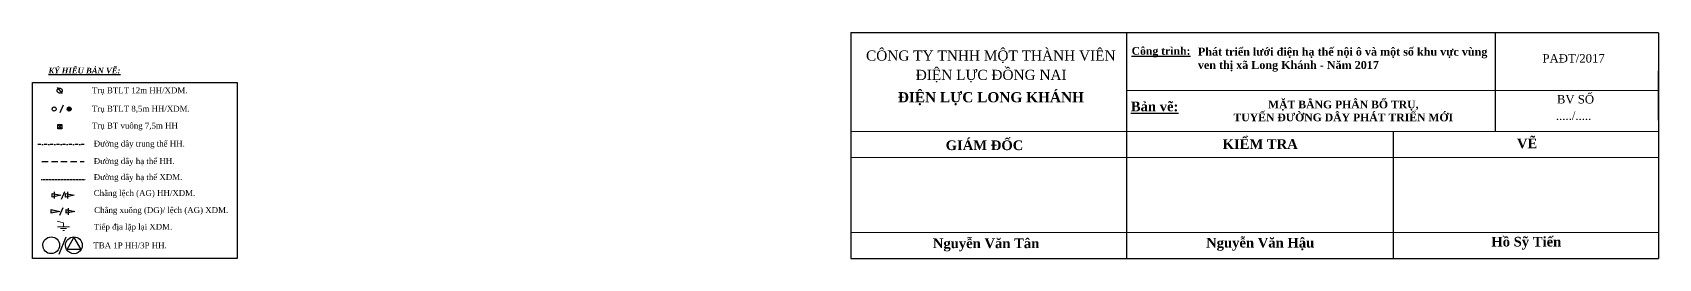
# Model space of a CAD drawing. Header units: metres. Extents: x 429925 to 893472, y 1245258 to 2552490.
# Drawn here: x 881865 to 882677, y 2551704 to 2551817 of the extents above; entities that cross this region are included whole.
import ezdxf

# ---------------------------------------------------------------- set-up
doc = ezdxf.new("R2010")
doc.units = ezdxf.units.M
for name, pattern in [('DASHDOT', [1, 0.5, -0.25, 0, -0.25]), ('DASHED', [0.75, 0.5, -0.25]), ('HIDDEN2', [4.7625, 3.175, -1.5875])]:
    doc.linetypes.add(name, pattern=pattern)
for name, color, linetype in [('Chu', 5, 'Continuous'), ('CONNECTOR', 7, 'Continuous'), ('Nen', 7, 'Continuous')]:
    doc.layers.add(name, color=color, linetype=linetype)
doc.layers.add('Day 22kV', color=1, linetype='Continuous', lineweight=15)
doc.layers.add('duong bao', color=3, linetype='Continuous', lineweight=13)
doc.layers.add('PointCheckModelLayout', color=9, linetype='Continuous', plot=False)
doc.styles.get("Standard").update_dxf_attribs({"font": 'arial.ttf'})
doc.styles.add('VN', font='VTIMESN.TTF')

# ---------------------------------------------------------------- blocks, each defined once
blk = doc.blocks.new('A$C4AE13D6C')
at = {"color": 7, "linetype": 'Continuous'}
for p, q in [((6.3, 1.93), (0.25, 1.93)), ((1.77, 1.03), (4.78, 1.03)), ((2.81, 0), (3.74, 0))]:
    blk.add_line(p, q, dxfattribs=at)
blk.add_lwpolyline([(0, 4.76), (3.25, 3.82), (3.25, 1.93)], dxfattribs=at)

msp = doc.modelspace()

# ---------------------------------------------------------------- hatches: boundary and pattern name
at = {"layer": 'duong bao', "ltscale": 2}
msp.add_hatch(color=256, dxfattribs=at).paths.add_polyline_path([(881883.04, 2551779.92), (881882.8, 2551779.94), (881882.51, 2551779.87), (881882.25, 2551779.72), (881882.07, 2551779.5), (881881.95, 2551779.25), (881881.88, 2551778.98), (881881.92, 2551778.72), (881882.01, 2551778.43), (881882.17, 2551778.23), (881882.41, 2551778.04), (881882.68, 2551777.94), (881882.93, 2551777.93), (881883.24, 2551777.99), (881883.5, 2551778.15), (881883.68, 2551778.34), (881883.8, 2551778.61), (881883.87, 2551778.86), (881883.83, 2551779.15), (881883.74, 2551779.4), (881883.58, 2551779.64), (881883.34, 2551779.82)])
h = msp.add_hatch(color=256, dxfattribs=at)
h.paths.add_polyline_path([(881878.21, 2551727.67), (881873.81, 2551728.61), (881873.81, 2551726.72)])
h.paths.add_polyline_path([(881882.54, 2551728.34), (881881.28, 2551728.61), (881881.28, 2551726.72), (881882.54, 2551726.99)])
h.paths.add_polyline_path([(881885.68, 2551727.67), (881882.54, 2551728.34), (881882.54, 2551726.99)])

# ---------------------------------------------------------------- linework, layer by layer
at = {"color": 0}
for p, q in [((882411.54, 2551704.1), (882411.54, 2551817)), ((882595.78, 2551767.68), (882595.78, 2551817)), ((882544.9, 2551704.1), (882544.9, 2551767.68))]:
    msp.add_line(p, q, dxfattribs=at)
at = {"color": 7, "linetype": 'Continuous'}
for p, q in [((881876.83, 2551789.64), (881879.36, 2551786.67)), ((881878.38, 2551777.2), (881879.97, 2551780.99)), ((881879.19, 2551771.16), (881877.14, 2551769.02)), ((881877.14, 2551769.02), (881877.14, 2551771.16)), ((881877.14, 2551771.16), (881879.19, 2551769.02)), ((881875.56, 2551734.06), (881875.56, 2551737.47)), ((881879.07, 2551733.87), (881880.66, 2551737.66)), ((881882.21, 2551734.06), (881882.21, 2551737.47)), ((881878.21, 2551725.77), (881879.79, 2551729.56)), ((881882.54, 2551725.96), (881882.54, 2551729.37)), ((881877.77, 2551706.31), (881881.42, 2551715.01))]:
    msp.add_line(p, q, dxfattribs=at)
at = {"color": 7, "linetype": 'DASHED'}
msp.add_line((881868.88, 2551743.64), (881890.8, 2551743.64), dxfattribs=at)
at = {"color": 7, "linetype": 'Continuous'}
for points in [[(881864.53, 2551792.26), (881966.86, 2551792.26), (881966.86, 2551704.1), (881864.53, 2551704.1)], [(881878.64, 2551789.27), (881878.9, 2551789.08), (881879.16, 2551788.8), (881879.3, 2551788.51), (881879.36, 2551788.14), (881879.3, 2551787.75), (881879.17, 2551787.47), (881878.93, 2551787.19), (881878.61, 2551787), (881878.3, 2551786.91), (881877.92, 2551786.93), (881877.6, 2551787), (881877.31, 2551787.21), (881877.08, 2551787.47), (881876.91, 2551787.77), (881876.85, 2551788.15), (881876.9, 2551788.51), (881877.03, 2551788.79), (881877.28, 2551789.09), (881877.6, 2551789.29), (881877.95, 2551789.36), (881878.29, 2551789.36)], [(881876.36, 2551778.86), (881876.29, 2551778.61), (881876.17, 2551778.34), (881875.99, 2551778.15), (881875.73, 2551777.99), (881875.42, 2551777.93), (881875.17, 2551777.94), (881874.9, 2551778.04), (881874.66, 2551778.23), (881874.5, 2551778.43), (881874.41, 2551778.72), (881874.37, 2551778.98), (881874.44, 2551779.25), (881874.56, 2551779.5), (881874.74, 2551779.72), (881875, 2551779.87), (881875.29, 2551779.94), (881875.53, 2551779.92), (881875.83, 2551779.82), (881876.07, 2551779.64), (881876.23, 2551779.4), (881876.32, 2551779.15)], [(881883.87, 2551778.86), (881883.8, 2551778.61), (881883.68, 2551778.34), (881883.5, 2551778.15), (881883.24, 2551777.99), (881882.93, 2551777.93), (881882.68, 2551777.94), (881882.41, 2551778.04), (881882.17, 2551778.23), (881882.01, 2551778.43), (881881.92, 2551778.72), (881881.88, 2551778.98), (881881.95, 2551779.25), (881882.07, 2551779.5), (881882.25, 2551779.72), (881882.51, 2551779.87), (881882.8, 2551779.94), (881883.04, 2551779.92), (881883.34, 2551779.82), (881883.58, 2551779.64), (881883.74, 2551779.4), (881883.83, 2551779.15)], [(881877.14, 2551771.16), (881879.19, 2551771.16), (881879.19, 2551769.02), (881877.14, 2551769.02)], [(881874.31, 2551736.71), (881878.71, 2551735.76), (881874.31, 2551734.82)], [(881880.96, 2551736.71), (881885.35, 2551735.76), (881880.96, 2551734.82)], [(881873.81, 2551728.61), (881878.21, 2551727.67), (881873.81, 2551726.72)], [(881881.28, 2551728.61), (881885.68, 2551727.67), (881881.28, 2551726.72)], [(881881.77, 2551708.68), (881885.23, 2551714.67), (881888.69, 2551708.68)]]:
    msp.add_lwpolyline(points, close=True, dxfattribs=at)
for points in [[(881869.68, 2551710.71, -1), (881878.07, 2551710.74, -1)], [(881881.01, 2551710.71, -1), (881889.41, 2551710.74, -1)]]:
    msp.add_lwpolyline(points, format="xyb", close=True, dxfattribs=at)
at = {"layer": 'CONNECTOR', "linetype": 'DASHDOT', "ltscale": 3}
msp.add_line((881890.38, 2551761.13), (881866.55, 2551761.13), dxfattribs=at)
at = {"layer": 'CONNECTOR', "linetype": 'HIDDEN2'}
msp.add_line((881869.22, 2551752.65), (881890.42, 2551752.65), dxfattribs=at)
at = {"layer": 'Day 22kV', "color": 0, "lineweight": 20}
for p, q in [((882677.33, 2551817.23), (882273.59, 2551817.23)), ((882677.33, 2551817), (882273.59, 2551817)), ((882677.33, 2551788.23), (882411.54, 2551788.23)), ((882677.33, 2551767.68), (882273.59, 2551767.68)), ((882677.33, 2551754.69), (882273.59, 2551754.67)), ((882677.33, 2551717.08), (882273.6, 2551717.08))]:
    msp.add_line(p, q, dxfattribs=at)
at = {"layer": 'Nen', "color": 0}
for p, q in [((882273.59, 2551817.23), (882273.59, 2551704.39)), ((882273.59, 2551817), (882273.59, 2551704.1))]:
    msp.add_line(p, q, dxfattribs=at)
at = {"layer": 'PointCheckModelLayout', "color": 0}
for p, q in [((882677.33, 2551817), (882677.33, 2551704.1)), ((882677.33, 2551773.32), (882677.33, 2551797.98)), ((882273.59, 2551704.1), (882677.33, 2551704.1))]:
    msp.add_line(p, q, dxfattribs=at)

# ---------------------------------------------------------------- block references
at = {"layer": 'duong bao', "ltscale": 2}
msp.add_blockref('A$C4AE13D6C', (881876.79, 2551718.1), dxfattribs=at)

# ---------------------------------------------------------------- texts
for s, insert, char_height, width, attachment_point in [('\\C7;\\fTimes New Roman|b1|i1|;\\H2.8669647164643;\\LKÝ HIỆU BẢN VẼ\\l\\L:\\l', (881890.48, 2551797.73), 2.867, 49.2057, 5), ('\\C7;\\fTimes New Roman|b0|i0|;\\H2.9351765662432;Trụ BTLT 12m HH/XDM.', (881894.22, 2551787.91), 2.9352, 74, 4), ('{\\fTimes New Roman|b0|i0|c0|p18;\\C7;Trụ BTLT 8,5m HH/XDM.}', (881894.22, 2551778.72), 2.9352, 74, 4), ('{\\fTimes New Roman|b0|i0|c0|p18;\\C7;Trụ BT vuông 7,5m HH}', (881894.22, 2551770.14), 2.9352, 74, 4), ('\\C7;\\fTimes New Roman|b0|i0|;\\H2.9351765662432;Đường dây trung thế HH.', (881895.15, 2551761.13), 2.9352, 60.7348, 4), ('{\\fTimes New Roman|b0|i0|c0|p18;\\H1x;\\C7;Đường dây hạ thế HH.}', (881895.15, 2551752.4), 2.9352, 60.7348, 4), ('\\C7;\\fTimes New Roman|b0|i0|;\\H2.9351765662432;Đường dây hạ thế XDM.', (881895.15, 2551744.39), 2.9352, 60.7348, 4), ('\\C7;\\fTimes New Roman|b0|i0|;\\H2.9351765662432;Chằng lệch (AG) HH/XDM.', (881895.15, 2551736.39), 2.9352, 67.094, 4), ('{\\fTimes New Roman|b0|i0|c0|p18;\\H1x;\\C7;Chằng xuống (DG)/ lệch (AG) XDM.}', (881895.35, 2551727.87), 2.9352, 67.094, 4), ('{\\fTimes New Roman|b0|i0|c0|p18;\\H1x;\\C7;Tiếp địa lặp lại XDM.}', (881895.1, 2551719.51), 2.9352, 67.094, 4), ('{\\fTimes New Roman|b0|i0|c0|p18;\\H1x;\\C7;TBA 1P HH/3P HH.}', (881894.93, 2551710.64), 2.9352, 74, 4)]:
    msp.add_mtext(s, dxfattribs=dict(insert=insert, char_height=char_height, width=width, attachment_point=attachment_point))
at = {"layer": 'Chu', "color": 0, "style": 'VN'}
for s, insert, char_height, width, attachment_point in [('{\\fTimes New Roman|b1|i0|c163|p18;\\LCông trình:}', (882428.65, 2551807.36), 3.8732, 39.2267, 5), ('{\\fTimes New Roman|b1|i0|c163|p18;Phát triển lưới điện hạ thế nội ô và một số khu vực vùng ven thị xã Long Khánh - Năm 2017}', (882447.08, 2551803.63), 4, 147.1466, 4), ('{\\fTimes New Roman|b0|i0|c0|p18;CÔNG TY TNHH MỘT THÀNH VIÊN}', (882343.56, 2551805.04), 5.0659, 257.001, 5), ('{\\fTimes New Roman|b0|i0|c0|p18;ĐIỆN LỰC ĐỒNG NAI}', (882343.76, 2551795.38), 5.0659, 257.001, 5), ('{\\fTimes New Roman|b1|i0|c0|p18;ĐIỆN LỰC LONG KHÁNH}', (882343.59, 2551784.07), 5.0659, 257.001, 5), ('{\\fTimes New Roman|b1|i0|c0|p18;\\LBản vẽ:}', (882425.45, 2551780.14), 4.8415, 39.2267, 5), ('{\\fTimes New Roman|b1|i0|c0|p18;MẶT BẰNG PHÂN BỐ TRỤ,\\PTUYẾN ĐƯỜNG DÂY PHÁT TRIỂN MỚI}', (882519.77, 2551777.93), 3.8732, 214.1675, 5), ('{\\fTimes New Roman|b1|i0|c0|p18;GIÁM ĐỐC}', (882340.41, 2551760.75), 4.8415, 214.1675, 5), ('{\\fTimes New Roman|b1|i0|c0|p18;KIỂM TRA}', (882478.22, 2551761.38), 4.8415, 214.1675, 5), ('{\\fTimes New Roman|b1|i0|c0|p18;VẼ}', (882611.65, 2551761.65), 4.8415, 214.1675, 5), ('{\\fTimes New Roman|b1|i0|c0|p18;Nguyễn Văn Tân}', (882341.2, 2551710.9), 4.8415, 214.1675, 5), ('{\\fTimes New Roman|b1|i0|c0|p18;Nguyễn Văn Hậu}', (882478.22, 2551711.21), 4.8415, 214.1675, 5), ('{\\fTimes New Roman|b1|i0|c0|p18;Hồ Sỹ Tiến}', (882611.24, 2551711.73), 4.8415, 214.1675, 5)]:
    msp.add_mtext(s, dxfattribs=dict(at, insert=insert, char_height=char_height, width=width, attachment_point=attachment_point))
at = {"layer": 'Chu', "color": 1, "char_height": 4.2216, "width": 214.1675, "attachment_point": 5, "style": 'VN'}
for s, insert in [('{\\fTimes New Roman|b0|i0|c0|p18;PAĐT/2017}', (882634.9, 2551804.27)), ('{\\fTimes New Roman|b0|i0|c0|p18;BV SỐ}', (882635.83, 2551783.76)), ('{\\fTimes New Roman|b0|i0|c0|p18;...../.....}', (882634.9, 2551775.5))]:
    msp.add_mtext(s, dxfattribs=dict(at, insert=insert))

doc.saveas('drawing.dxf')
